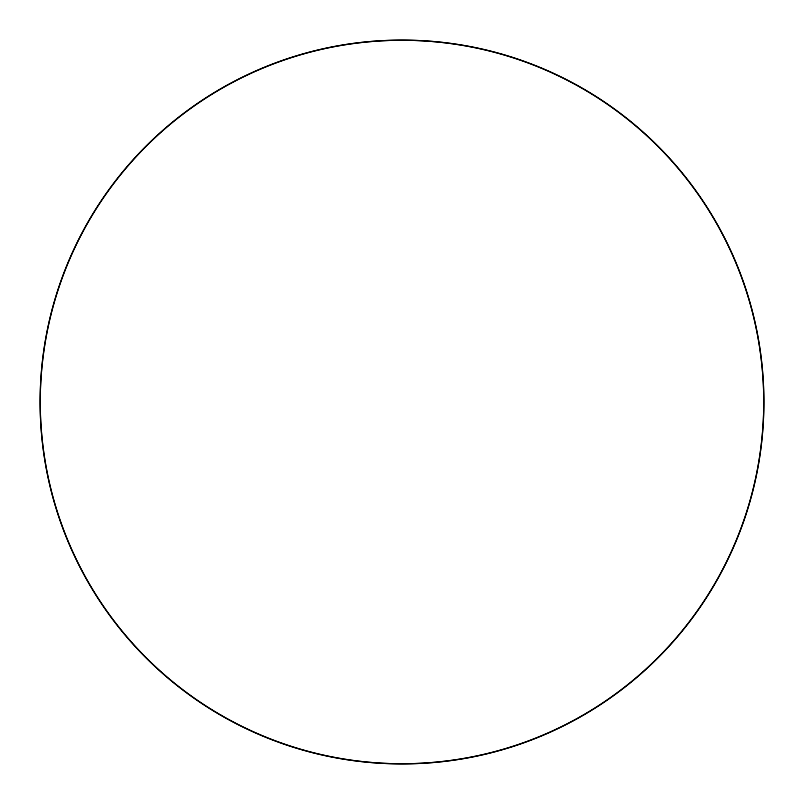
<?xml version="1.0" encoding="UTF-8"?>
<svg xmlns="http://www.w3.org/2000/svg" width="804" height="804" viewBox="0 0 804 804"><rect width="100%" height="100%" fill="white"/><g stroke="black" fill="none" stroke-linecap="round" stroke-linejoin="round"><path stroke-width="1.21" d="M495.646 52.491A338.775 315.811 30 0 1 657.863 146.147A338.775 315.811 60 0 1 751.509 308.354M308.344 52.491A338.896 315.922 0 0 1 495.656 52.491M308.354 52.491A338.775 315.811 -30 0 0 146.137 146.147A338.775 315.811 -60 0 0 52.491 308.354M52.481 495.656A338.896 315.922 -90 0 1 52.481 308.344M52.491 495.646A338.775 315.811 60 0 0 146.147 657.863A338.775 315.811 30 0 0 308.354 751.509M495.656 751.519A338.896 315.922 0 0 1 308.344 751.519M495.646 751.509A338.775 315.811 -30 0 0 657.863 657.853A338.775 315.811 -60 0 0 751.509 495.646M751.519 308.344A338.896 315.922 90 0 1 751.519 495.656M221.1 715.329A361.8 361.8 0 0 0 763.8 402A361.8 361.8 0 0 0 221.1 88.671A361.8 361.8 0 0 0 221.1 715.329"/></g></svg>
